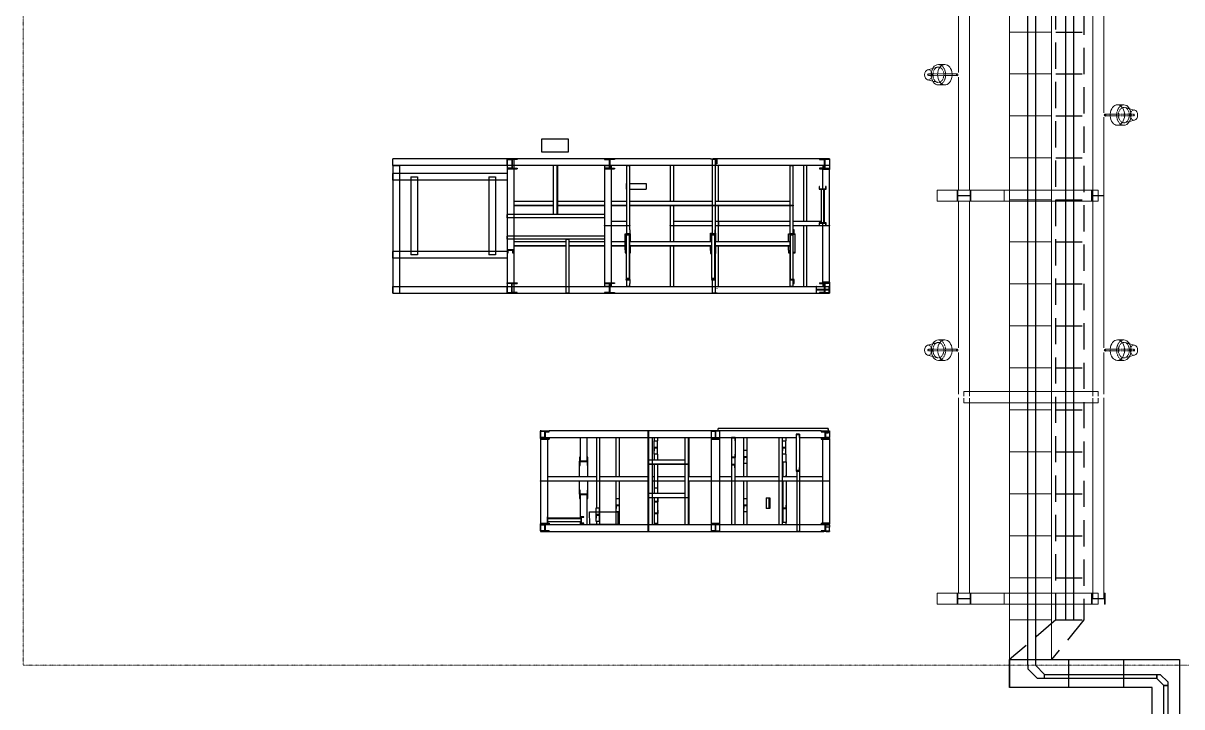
# Model space of a CAD drawing. Header units: inches. Extents: x 19 to 715735, y 34 to 210034.
# Drawn here: x 131674 to 148226, y 121997 to 131768 of the extents above; entities that cross this region are included whole.
import ezdxf

# ---------------------------------------------------------------- set-up
doc = ezdxf.new("R2010")
doc.units = ezdxf.units.IN
doc.header["$MEASUREMENT"] = 0
for name, pattern in [('CABLEROUTEALL-EMBED 1_DWG$0$HIDDEN2', [0.1875, 0.125, -0.0625]), ('DIVIDE2', [0.625, 0.25, -0.125, 0, -0.125, 0, -0.125]), ('LIGHTINGLAYOUTPROGRESSUNIT-EMBED 1_DWG$0$HIDDEN2', [0.1875, 0.125, -0.0625])]:
    doc.linetypes.add(name, pattern=pattern)
for name, color, linetype in [('CABLE TRAY INSTRUMENTATION', 7, 'Continuous'), ('CABLEROUTEALL-EMBED 1_DWG$0$DwgTemplate', 7, 'Continuous'), ('cables', 7, 'Continuous'), ('Junction Boxes', 1, 'Continuous')]:
    doc.layers.add(name, color=color, linetype=linetype)
for name, color, linetype, lineweight in [('Layout', 6, 'Continuous', 20), ('Pipe Rack Lighting', 1, 'Continuous', 5), ('REV.C CLOUD', 2, 'Continuous', 20), ('SKIDS', 3, 'Continuous', 30)]:
    doc.layers.add(name, color=color, linetype=linetype, lineweight=lineweight)

msp = doc.modelspace()

# ---------------------------------------------------------------- linework, layer by layer
at = {"color": 6}
msp.add_line((145765, 122272), (145765, 122672), dxfattribs=at)
at = {"layer": 'CABLE TRAY INSTRUMENTATION', "color": 6, "linetype": 'CABLEROUTEALL-EMBED 1_DWG$0$HIDDEN2', "ltscale": 3000}
for p, q in [((146427, 123242), (146427, 164642)), ((146827, 142666), (146827, 123242)), ((146427, 131642), (146827, 131642)), ((146427, 131042), (146827, 131042)), ((146427, 130442), (146827, 130442)), ((146427, 130442), (146827, 130442)), ((146427, 130442), (146827, 130442)), ((146427, 129842), (146827, 129842)), ((146427, 129242), (146827, 129242)), ((146427, 129242), (146827, 129242)), ((146427, 128642), (146827, 128642)), ((146427, 128042), (146827, 128042)), ((146427, 127442), (146827, 127442)), ((146427, 126842), (146827, 126842)), ((146427, 126242), (146827, 126242)), ((146427, 125642), (146827, 125642)), ((146427, 125642), (146827, 125642)), ((146427, 125642), (146827, 125642)), ((146427, 125042), (146827, 125042)), ((146427, 124442), (146827, 124442)), ((146427, 124442), (146827, 124442)), ((146427, 123842), (146827, 123842)), ((146427, 123242), (145765, 122672)), ((146827, 123242), (146365, 122672)), ((146427, 123242), (146827, 123242))]:
    msp.add_line(p, q, dxfattribs=at)
at = {"layer": 'CABLE TRAY INSTRUMENTATION', "color": 6}
for p, q in [((145765, 122672), (148192, 122672)), ((145765, 122672), (145765, 122272)), ((146606, 122672), (146606, 122272)), ((147394, 122672), (147394, 122272)), ((148192, 122672), (148192, 97007)), ((147802, 122272), (145765, 122272)), ((147802, 100281), (147802, 122272))]:
    msp.add_line(p, q, dxfattribs=at)
at = {"layer": 'CABLEROUTEALL-EMBED 1_DWG$0$DwgTemplate', "color": 252, "linetype": 'Continuous'}
for p, q in [((138586, 129831), (136954, 129831)), ((136954, 129735), (136954, 129831)), ((138586, 129831), (138586, 127911)), ((138586, 129831), (138682, 129831)), ((138586, 129831), (138586, 129821)), ((138586, 129831), (138730, 129831)), ((138586, 129735), (138586, 129831)), ((141493, 129831), (138586, 129831)), ((138586, 129821), (138654, 129821)), ((138654, 129821), (138654, 129697)), ((138730, 129821), (138661, 129821)), ((138661, 129821), (138661, 129697)), ((138682, 129831), (138682, 127911)), ((138730, 129831), (138730, 129821)), ((139977, 129831), (140121, 129831)), ((139977, 129831), (139977, 129821)), ((139977, 129821), (140046, 129821)), ((140046, 129821), (140046, 129697)), ((140121, 129821), (140053, 129821)), ((140053, 129821), (140053, 129697)), ((140121, 129831), (140121, 129821)), ((141493, 129831), (141529, 129831)), ((141529, 129825), (141493, 129825)), ((141515, 129825), (141515, 128759)), ((141585, 129831), (141529, 129831)), ((141529, 129831), (141529, 129825)), ((141529, 129825), (141581, 129825)), ((141561, 129825), (141561, 128813)), ((141581, 129825), (141581, 129759)), ((141585, 129759), (141585, 129831)), ((143193, 129831), (141585, 129831)), ((143049, 129831), (143193, 129831)), ((143049, 129831), (143049, 129821)), ((143049, 129821), (143118, 129821)), ((143118, 129821), (143118, 129697)), ((143193, 129821), (143124, 129821)), ((143124, 129821), (143124, 129697)), ((143193, 129831), (143193, 129821)), ((143193, 129831), (143193, 129735)), ((136954, 129735), (136954, 127911)), ((136954, 129735), (137050, 129735)), ((138586, 129735), (136954, 129735)), ((136954, 129524), (136954, 129620)), ((138586, 129620), (136954, 129620)), ((137050, 129735), (137050, 127911)), ((143193, 129735), (138586, 129735)), ((138586, 129697), (138586, 129687)), ((138654, 129697), (138586, 129697)), ((138586, 129687), (138730, 129687)), ((138661, 129697), (138730, 129697)), ((138730, 129697), (138730, 129687)), ((139245, 129735), (139245, 129032)), ((139300, 129032), (139300, 129735)), ((139306, 129735), (139306, 129032)), ((139977, 129735), (139977, 128007)), ((139977, 129735), (140073, 129735)), ((139977, 129697), (139977, 129687)), ((140046, 129697), (139977, 129697)), ((139977, 129687), (140121, 129687)), ((140053, 129697), (140121, 129697)), ((140073, 129735), (140073, 128007)), ((140121, 129697), (140121, 129687)), ((140296, 128759), (140296, 129735)), ((140296, 129735), (140342, 129735)), ((140342, 128813), (140342, 129735)), ((140918, 129735), (140918, 129219)), ((140964, 129735), (140964, 129219)), ((141578, 129759), (141581, 129759)), ((141581, 129759), (141585, 129759)), ((141585, 129759), (141585, 129765)), ((141609, 129219), (141609, 129735)), ((142629, 129735), (142675, 129735)), ((142629, 128759), (142629, 129735)), ((142675, 128759), (142675, 129735)), ((142819, 129735), (142819, 128932)), ((142865, 129735), (142865, 128932)), ((143118, 129697), (143049, 129697)), ((143049, 129697), (143049, 129687)), ((143049, 129687), (143193, 129687)), ((143097, 129735), (143097, 129697)), ((143097, 129687), (143097, 129675)), ((143193, 129675), (143097, 129675)), ((143097, 129397), (143097, 129675)), ((143124, 129697), (143193, 129697)), ((143193, 129735), (143193, 129697)), ((143193, 129697), (143193, 129687)), ((143193, 129687), (143193, 129675)), ((143193, 128067), (143193, 129675)), ((138586, 129524), (136954, 129524)), ((137213, 129572), (137309, 129572)), ((137213, 129572), (137213, 128458)), ((137309, 129572), (137309, 128458)), ((138326, 129572), (138326, 128458)), ((138326, 129572), (138422, 129572)), ((138422, 129572), (138422, 128458)), ((140290, 129475), (140290, 129398)), ((140296, 129475), (140290, 129475)), ((140295, 129406), (140295, 129467)), ((140295, 129467), (140296, 129467)), ((140342, 129475), (140574, 129475)), ((140574, 129475), (140574, 129398)), ((140290, 129398), (140296, 129398)), ((140296, 129406), (140295, 129406)), ((140342, 129398), (140574, 129398)), ((143052, 129433), (143045, 129433)), ((143045, 129433), (143045, 129394)), ((143045, 129394), (143143, 129394)), ((143052, 129397), (143052, 129433)), ((143136, 129397), (143052, 129397)), ((143074, 129394), (143074, 128914)), ((143113, 128914), (143113, 129394)), ((143123, 128914), (143123, 129394)), ((143143, 129433), (143136, 129433)), ((143136, 129433), (143136, 129397)), ((143143, 129394), (143143, 129433)), ((139245, 129219), (138682, 129219)), ((138682, 129165), (139245, 129165)), ((139245, 129159), (138682, 129159)), ((139977, 129219), (139306, 129219)), ((139306, 129165), (139977, 129165)), ((139977, 129159), (139306, 129159)), ((140296, 129219), (140073, 129219)), ((140073, 129165), (140296, 129165)), ((140296, 129159), (140073, 129159)), ((141515, 129219), (140342, 129219)), ((140342, 129165), (141561, 129165)), ((140342, 129159), (140342, 129165)), ((141561, 129159), (140342, 129159)), ((140918, 129159), (140918, 128644)), ((140964, 129159), (140964, 128644)), ((142629, 129219), (141561, 129219)), ((141561, 129159), (141561, 129165)), ((141561, 129165), (142675, 129165)), ((141561, 129165), (141561, 129159)), ((142675, 129159), (141561, 129159)), ((141609, 128877), (141609, 129159)), ((142675, 129165), (142675, 129159)), ((138586, 128986), (138586, 129032)), ((139977, 129032), (138586, 129032)), ((139977, 128986), (138586, 128986)), ((139977, 129032), (139977, 128986)), ((139977, 128871), (139977, 128877)), ((139977, 128877), (140342, 128877)), ((140342, 128871), (139977, 128871)), ((140296, 128932), (140073, 128932)), ((140341, 128813), (140341, 128759)), ((140347, 128813), (140341, 128813)), ((140342, 128877), (140342, 128871)), ((140347, 128753), (140347, 128813)), ((140918, 128871), (140918, 128877)), ((140918, 128877), (141515, 128877)), ((141515, 128871), (140918, 128871)), ((141515, 128932), (140964, 128932)), ((141563, 128813), (141557, 128813)), ((141557, 128813), (141557, 128759)), ((141609, 128932), (141561, 128932)), ((141561, 128877), (141609, 128877)), ((141609, 128871), (141561, 128871)), ((141563, 128753), (141563, 128813)), ((141609, 128877), (141609, 128932)), ((142629, 128932), (141609, 128932)), ((141609, 128932), (141609, 128877)), ((141609, 128871), (141609, 128877)), ((141609, 128877), (142629, 128877)), ((141609, 128877), (141609, 128871)), ((142629, 128871), (141609, 128871)), ((141609, 128644), (141609, 128871)), ((143074, 128932), (142675, 128932)), ((142675, 128871), (142675, 128877)), ((142675, 128877), (143045, 128877)), ((143193, 128871), (142675, 128871)), ((142680, 128813), (142680, 128759)), ((142686, 128813), (142680, 128813)), ((142686, 128753), (142686, 128813)), ((142819, 128871), (142819, 128007)), ((142865, 128871), (142865, 128007)), ((143143, 128914), (143045, 128914)), ((143045, 128914), (143045, 128876)), ((143045, 128876), (143052, 128876)), ((143052, 128876), (143052, 128911)), ((143052, 128911), (143136, 128911)), ((143052, 128877), (143136, 128877)), ((143097, 128067), (143097, 128911)), ((143136, 128911), (143136, 128876)), ((143136, 128876), (143143, 128876)), ((143143, 128876), (143143, 128914)), ((143143, 128877), (143193, 128877)), ((143193, 128877), (143193, 128871)), ((138586, 128679), (138586, 128725)), ((139977, 128725), (138586, 128725)), ((139977, 128679), (138586, 128679)), ((139430, 128644), (138682, 128644)), ((139430, 127911), (139430, 128679)), ((139430, 128679), (139476, 128679)), ((139476, 127911), (139476, 128679)), ((139977, 128644), (139476, 128644)), ((139977, 128725), (139977, 128679)), ((140275, 128644), (140073, 128644)), ((140275, 128527), (140275, 128756)), ((140275, 128756), (140286, 128756)), ((140286, 128759), (140286, 128753)), ((140341, 128759), (140286, 128759)), ((140286, 128753), (140347, 128753)), ((140293, 128741), (140334, 128741)), ((140293, 128118), (140293, 128741)), ((140296, 128741), (140296, 128753)), ((140334, 128118), (140334, 128741)), ((140342, 128106), (140342, 128753)), ((141512, 128644), (140342, 128644)), ((140347, 128756), (140352, 128756)), ((140352, 128644), (140352, 128756)), ((141494, 128644), (141494, 128766)), ((141494, 128766), (141515, 128766)), ((141502, 128759), (141502, 128753)), ((141557, 128759), (141502, 128759)), ((141502, 128753), (141563, 128753)), ((141512, 128741), (141553, 128741)), ((141512, 128118), (141512, 128741)), ((141515, 128753), (141515, 128741)), ((141553, 128118), (141553, 128741)), ((141561, 128753), (141561, 128106)), ((142629, 128644), (141561, 128644)), ((141563, 128766), (141571, 128766)), ((141571, 128644), (141571, 128766)), ((142607, 128756), (142625, 128756)), ((142607, 128644), (142607, 128756)), ((142625, 128759), (142625, 128753)), ((142680, 128759), (142625, 128759)), ((142625, 128753), (142686, 128753)), ((142629, 128106), (142629, 128753)), ((142635, 128741), (142676, 128741)), ((142635, 128106), (142635, 128741)), ((142675, 128741), (142675, 128753)), ((142676, 128106), (142676, 128741)), ((142686, 128756), (142704, 128756)), ((142704, 128526), (142704, 128756)), ((136954, 128410), (136954, 128506)), ((138586, 128506), (136954, 128506)), ((137309, 128458), (137213, 128458)), ((138422, 128458), (138326, 128458)), ((138595, 128527), (138595, 128486)), ((138672, 128527), (138595, 128527)), ((138595, 128486), (138603, 128486)), ((138603, 128523), (138664, 128523)), ((138603, 128486), (138603, 128523)), ((138664, 128523), (138664, 128486)), ((138664, 128486), (138672, 128486)), ((138672, 128486), (138672, 128527)), ((138682, 128589), (139430, 128589)), ((139430, 128583), (138682, 128583)), ((139476, 128589), (139977, 128589)), ((139977, 128583), (139476, 128583)), ((140073, 128589), (140275, 128589)), ((140275, 128583), (140073, 128583)), ((140293, 128527), (140275, 128527)), ((140275, 128527), (140275, 128486)), ((140275, 128486), (140283, 128486)), ((140283, 128523), (140293, 128523)), ((140283, 128486), (140283, 128523)), ((140293, 128487), (140283, 128487)), ((140352, 128527), (140334, 128527)), ((140334, 128523), (140344, 128523)), ((140342, 128589), (141512, 128589)), ((140342, 128583), (140342, 128589)), ((141512, 128583), (140342, 128583)), ((140344, 128487), (140342, 128487)), ((140344, 128523), (140344, 128486)), ((140344, 128486), (140352, 128486)), ((140352, 128527), (140352, 128583)), ((140352, 128486), (140352, 128527)), ((140918, 128583), (140918, 128007)), ((140964, 128583), (140964, 128007)), ((141494, 128518), (141494, 128583)), ((141494, 128518), (141494, 128476)), ((141512, 128518), (141494, 128518)), ((141494, 128476), (141502, 128476)), ((141502, 128476), (141502, 128513)), ((141502, 128513), (141512, 128513)), ((141512, 128497), (141502, 128497)), ((141553, 128589), (141561, 128589)), ((141561, 128583), (141553, 128583)), ((141571, 128518), (141553, 128518)), ((141553, 128513), (141563, 128513)), ((141561, 128583), (141561, 128589)), ((141561, 128589), (142635, 128589)), ((141561, 128589), (141561, 128583)), ((142635, 128583), (141561, 128583)), ((141563, 128497), (141561, 128497)), ((141563, 128513), (141563, 128476)), ((141563, 128476), (141571, 128476)), ((141571, 128518), (141571, 128583)), ((141571, 128476), (141571, 128518)), ((141609, 128007), (141609, 128583)), ((142607, 128526), (142607, 128583)), ((142607, 128526), (142607, 128487)), ((142614, 128526), (142607, 128526)), ((142607, 128487), (142629, 128487)), ((142614, 128490), (142614, 128526)), ((142629, 128490), (142614, 128490)), ((142697, 128490), (142676, 128490)), ((142676, 128487), (142704, 128487)), ((142697, 128526), (142697, 128490)), ((142704, 128526), (142697, 128526)), ((142704, 128487), (142704, 128526)), ((138586, 128410), (136954, 128410)), ((140334, 128118), (140293, 128118)), ((140296, 128106), (140296, 128118)), ((141553, 128118), (141512, 128118)), ((141515, 128118), (141515, 128106)), ((136954, 128007), (138586, 128007)), ((136954, 127911), (136954, 128007)), ((138586, 128046), (138586, 128055)), ((138586, 128055), (138730, 128055)), ((138654, 128046), (138586, 128046)), ((138586, 128007), (143193, 128007)), ((138586, 127911), (138586, 128007)), ((138654, 127921), (138654, 128046)), ((138661, 128046), (138730, 128046)), ((138661, 127921), (138661, 128046)), ((138730, 128055), (138730, 128046)), ((139977, 128055), (140121, 128055)), ((139977, 128055), (139977, 128046)), ((139977, 128046), (140046, 128046)), ((140073, 128007), (139977, 128007)), ((140046, 128046), (140046, 127921)), ((140121, 128046), (140053, 128046)), ((140053, 128046), (140053, 127921)), ((140121, 128055), (140121, 128046)), ((140344, 128106), (140283, 128106)), ((140283, 128106), (140283, 128100)), ((140283, 128100), (140338, 128100)), ((140296, 128007), (140296, 128100)), ((140342, 128007), (140296, 128007)), ((140338, 128100), (140338, 128046)), ((140338, 128046), (140344, 128046)), ((140342, 128007), (140342, 128046)), ((140344, 128046), (140344, 128106)), ((141505, 128106), (141505, 128100)), ((141566, 128106), (141505, 128106)), ((141505, 128100), (141560, 128100)), ((141515, 128100), (141515, 127911)), ((141560, 128100), (141560, 128046)), ((141560, 128046), (141566, 128046)), ((141561, 128046), (141561, 127911)), ((141566, 128046), (141566, 128106)), ((141585, 127983), (141585, 127977)), ((142686, 128106), (142625, 128106)), ((142625, 128106), (142625, 128100)), ((142625, 128100), (142680, 128100)), ((142629, 128007), (142629, 128100)), ((142675, 128007), (142629, 128007)), ((142676, 128106), (142635, 128106)), ((142675, 128007), (142675, 128100)), ((142680, 128100), (142680, 128046)), ((142680, 128046), (142686, 128046)), ((142686, 128046), (142686, 128106)), ((143009, 128007), (143001, 128007)), ((143001, 128007), (143001, 127911)), ((143009, 127962), (143009, 128007)), ((143185, 127962), (143009, 127962)), ((143009, 127911), (143009, 127957)), ((143009, 127957), (143185, 127957)), ((143049, 128055), (143049, 128046)), ((143049, 128055), (143193, 128055)), ((143049, 128046), (143118, 128046)), ((143097, 128067), (143097, 128055)), ((143193, 128067), (143097, 128067)), ((143097, 128046), (143097, 128007)), ((143118, 128046), (143118, 127921)), ((143124, 128046), (143124, 127921)), ((143193, 128046), (143124, 128046)), ((143185, 128007), (143185, 127962)), ((143193, 128007), (143185, 128007)), ((143185, 127957), (143185, 127911)), ((143193, 128067), (143193, 128055)), ((143193, 128055), (143193, 128046)), ((143193, 128046), (143193, 128007)), ((143193, 127911), (143193, 128007)), ((143193, 128007), (143193, 127911)), ((136954, 127911), (137050, 127911)), ((136954, 127911), (138586, 127911)), ((138586, 127921), (138654, 127921)), ((138586, 127921), (138586, 127911)), ((138682, 127911), (138586, 127911)), ((138586, 127911), (143193, 127911)), ((138586, 127911), (138730, 127911)), ((138730, 127921), (138661, 127921)), ((138730, 127911), (138730, 127921)), ((139476, 127911), (139430, 127911)), ((139977, 127921), (139977, 127911)), ((140046, 127921), (139977, 127921)), ((139977, 127911), (140121, 127911)), ((140053, 127921), (140121, 127921)), ((140121, 127921), (140121, 127911)), ((141561, 127911), (141515, 127911)), ((141585, 127911), (141585, 127917)), ((143001, 127911), (143009, 127911)), ((143118, 127921), (143049, 127921)), ((143049, 127921), (143049, 127911)), ((143049, 127911), (143193, 127911)), ((143124, 127921), (143193, 127921)), ((143185, 127911), (143193, 127911)), ((143193, 127921), (143193, 127911)), ((141600, 125974), (141605, 125975)), ((143172, 125974), (141600, 125974)), ((141601, 125943), (141600, 125974)), ((143176, 125975), (141605, 125975)), ((143176, 125975), (143172, 125974)), ((143172, 125974), (143173, 125943)), ((143177, 125943), (143176, 125975)), ((139066, 125943), (139066, 125935)), ((139066, 125943), (139186, 125943)), ((139066, 125847), (139066, 125935)), ((139066, 125935), (139122, 125935)), ((139066, 125832), (139066, 125847)), ((139066, 125847), (139122, 125847)), ((139122, 125847), (139066, 125847)), ((139066, 125832), (139066, 125823)), ((139122, 125832), (139066, 125832)), ((139066, 125823), (139186, 125823)), ((139066, 125823), (139066, 124624)), ((139066, 125823), (139162, 125823)), ((139122, 125935), (139122, 125832)), ((139129, 125935), (139129, 125832)), ((139186, 125935), (139129, 125935)), ((139129, 125928), (139186, 125928)), ((139129, 125928), (139129, 125847)), ((139129, 125847), (141795, 125847)), ((139129, 125832), (139186, 125832)), ((139162, 125832), (139162, 125847)), ((139162, 125823), (139162, 124624)), ((143073, 125943), (139186, 125943)), ((139186, 125928), (139186, 125943)), ((139186, 125943), (139186, 125935)), ((139186, 125832), (139186, 125823)), ((139632, 125847), (139632, 125510)), ((139728, 125847), (139728, 125510)), ((139862, 125847), (139908, 125847)), ((139862, 125847), (139862, 124840)), ((139908, 125847), (139908, 124600)), ((140141, 125847), (140141, 125284)), ((140187, 125847), (140187, 125284)), ((140601, 125943), (140607, 125943)), ((140601, 124507), (140601, 125943)), ((140607, 125943), (140607, 124507)), ((140662, 125469), (140662, 125847)), ((140688, 125847), (140688, 125799)), ((140688, 125799), (140737, 125799)), ((140688, 125607), (140688, 125799)), ((140734, 125847), (140734, 125799)), ((140737, 125607), (140737, 125799)), ((141129, 125524), (141129, 125847)), ((141131, 124600), (141131, 125847)), ((141131, 125847), (141177, 125847)), ((141177, 124600), (141177, 125847)), ((141190, 125284), (141190, 125847)), ((141501, 125943), (141621, 125943)), ((141501, 125943), (141501, 125935)), ((141501, 125943), (141501, 124504)), ((141501, 125943), (141621, 125943)), ((141501, 125935), (141558, 125935)), ((141501, 125832), (141501, 125823)), ((141558, 125832), (141501, 125832)), ((141501, 125823), (141621, 125823)), ((141558, 125935), (141558, 125832)), ((141564, 125935), (141564, 125832)), ((141621, 125935), (141564, 125935)), ((141564, 125832), (141621, 125832)), ((141621, 125943), (141621, 125935)), ((141621, 125943), (141621, 124504)), ((141621, 125832), (141621, 125823)), ((141792, 125847), (141792, 124600)), ((141792, 125847), (141795, 125847)), ((141795, 125847), (141795, 125841)), ((141844, 125847), (141795, 125847)), ((141795, 125847), (141795, 125559)), ((141795, 125847), (141844, 125847)), ((141795, 125841), (141838, 125841)), ((141838, 125841), (141838, 125799)), ((141844, 125847), (142718, 125847)), ((141844, 125799), (141844, 125847)), ((141844, 125847), (141844, 125559)), ((141964, 125847), (141964, 125284)), ((142011, 125847), (142011, 125668)), ((142475, 125847), (142521, 125847)), ((142475, 124600), (142475, 125847)), ((142521, 124600), (142521, 125847)), ((142521, 125799), (142569, 125799)), ((142567, 125847), (142567, 125799)), ((142569, 125607), (142569, 125799)), ((142718, 125895), (142766, 125895)), ((142718, 125895), (142718, 125367)), ((142718, 125895), (142718, 125889)), ((142766, 125895), (142718, 125895)), ((142718, 125889), (142760, 125889)), ((142760, 125889), (142760, 125846)), ((142760, 125846), (142766, 125846)), ((142766, 125895), (142766, 125367)), ((142766, 125846), (142766, 125895)), ((142766, 125847), (143130, 125847)), ((143073, 125943), (143073, 125928)), ((143073, 125943), (143193, 125943)), ((143073, 125943), (143073, 125935)), ((143073, 125935), (143130, 125935)), ((143073, 125928), (143130, 125928)), ((143073, 125832), (143073, 125823)), ((143130, 125832), (143073, 125832)), ((143073, 125823), (143193, 125823)), ((143097, 125832), (143097, 125847)), ((143097, 124624), (143097, 125823)), ((143193, 125823), (143097, 125823)), ((143130, 125935), (143130, 125832)), ((143130, 125847), (143130, 125928)), ((143136, 125935), (143136, 125832)), ((143193, 125935), (143136, 125935)), ((143173, 125920), (143136, 125919)), ((143173, 125920), (143136, 125920)), ((143136, 125913), (143177, 125914)), ((143136, 125847), (143193, 125847)), ((143193, 125847), (143136, 125847)), ((143136, 125832), (143193, 125832)), ((143173, 125935), (143173, 125920)), ((143177, 125914), (143177, 125935)), ((143193, 125943), (143193, 125935)), ((143193, 125935), (143193, 125847)), ((143193, 125832), (143193, 125847)), ((143193, 125832), (143193, 125823)), ((143193, 125823), (143193, 124624)), ((140737, 125703), (140688, 125703)), ((140688, 125703), (140688, 125655)), ((140688, 125655), (140694, 125655)), ((140694, 125655), (140694, 125697)), ((140694, 125697), (140737, 125697)), ((140737, 125697), (140737, 125703)), ((141795, 125675), (141792, 125675)), ((141792, 125675), (141792, 125626)), ((141838, 125799), (141844, 125799)), ((141969, 125668), (142018, 125668)), ((141969, 125476), (141969, 125668)), ((142018, 125476), (142018, 125668)), ((142569, 125703), (142521, 125703)), ((142521, 125655), (142526, 125655)), ((142526, 125655), (142526, 125697)), ((142526, 125697), (142569, 125697)), ((142569, 125697), (142569, 125703)), ((139620, 125567), (139620, 125447)), ((139629, 125567), (139620, 125567)), ((139620, 125284), (139620, 125507)), ((139620, 125507), (139740, 125507)), ((139629, 125510), (139629, 125567)), ((139731, 125510), (139629, 125510)), ((139629, 125504), (139731, 125504)), ((139629, 125447), (139629, 125504)), ((139740, 125567), (139731, 125567)), ((139731, 125567), (139731, 125510)), ((139731, 125504), (139731, 125447)), ((139740, 125447), (139740, 125567)), ((139740, 125284), (139740, 125507)), ((140601, 125469), (141177, 125469)), ((140601, 125463), (140601, 125469)), ((141131, 125524), (140607, 125524)), ((140688, 125607), (140688, 125524)), ((140737, 125607), (140688, 125607)), ((140734, 125607), (140734, 125524)), ((141177, 125469), (141177, 125463)), ((141792, 125626), (141795, 125626)), ((141838, 125566), (141795, 125566)), ((141795, 125566), (141795, 125559)), ((141844, 125559), (141795, 125559)), ((141795, 125559), (141844, 125559)), ((141844, 125608), (141838, 125608)), ((141838, 125608), (141838, 125566)), ((141838, 125559), (141838, 124600)), ((141844, 125559), (141844, 125608)), ((142018, 125572), (141969, 125572)), ((141969, 125572), (141969, 125524)), ((141969, 125524), (141975, 125524)), ((142018, 125476), (141969, 125476)), ((141975, 125524), (141975, 125566)), ((141975, 125566), (142018, 125566)), ((142011, 125476), (142011, 125284)), ((142018, 125566), (142018, 125572)), ((142569, 125607), (142521, 125607)), ((142526, 125497), (142526, 125284)), ((142526, 125497), (142574, 125497)), ((142567, 125607), (142567, 125497)), ((142574, 125497), (142574, 125284)), ((139620, 125447), (139629, 125447)), ((139731, 125447), (139740, 125447)), ((141177, 125463), (140601, 125463)), ((140662, 124989), (140662, 125463)), ((140688, 125463), (140688, 125044)), ((140734, 125463), (140734, 125126)), ((141129, 125044), (141129, 125463)), ((141792, 125463), (141792, 125457)), ((141840, 125463), (141792, 125463)), ((141792, 125457), (141834, 125457)), ((141834, 125457), (141834, 125415)), ((141834, 125415), (141840, 125415)), ((141840, 125415), (141840, 125463)), ((142568, 125307), (142568, 125284)), ((142574, 125307), (142568, 125307)), ((142574, 125284), (142574, 125307)), ((142760, 125374), (142718, 125374)), ((142718, 125374), (142718, 125367)), ((142718, 125367), (142766, 125367)), ((142766, 125367), (142718, 125367)), ((142724, 125367), (142724, 124504)), ((142760, 125416), (142760, 125374)), ((142766, 125416), (142760, 125416)), ((142766, 125367), (142766, 125416)), ((142766, 125367), (142766, 124504)), ((139066, 125229), (139862, 125229)), ((139066, 125223), (139066, 125229)), ((139862, 125223), (139066, 125223)), ((139862, 125284), (139162, 125284)), ((139620, 125036), (139620, 125223)), ((139740, 125036), (139740, 125223)), ((139862, 125223), (139862, 125229)), ((139862, 125229), (140601, 125229)), ((139862, 125229), (139862, 125223)), ((140601, 125223), (139862, 125223)), ((140601, 125284), (139908, 125284)), ((140141, 125223), (140141, 124600)), ((140187, 125223), (140187, 124977)), ((140601, 125229), (140601, 125223)), ((140688, 125284), (140662, 125284)), ((140662, 125229), (140688, 125229)), ((140688, 125223), (140662, 125223)), ((140688, 125223), (140688, 125229)), ((140688, 125229), (141131, 125229)), ((140688, 125229), (140688, 125223)), ((141131, 125223), (140688, 125223)), ((141129, 125284), (140734, 125284)), ((141501, 125284), (141177, 125284)), ((141177, 125229), (141561, 125229)), ((141177, 125223), (141177, 125229)), ((141561, 125223), (141177, 125223)), ((141190, 124600), (141190, 125223)), ((141561, 125229), (141561, 125223)), ((141561, 125229), (141792, 125229)), ((141561, 125223), (141561, 125229)), ((141792, 125223), (141561, 125223)), ((141792, 125284), (141621, 125284)), ((141792, 125229), (141792, 125223)), ((141792, 125229), (142521, 125229)), ((141792, 125223), (141792, 125229)), ((142521, 125223), (141792, 125223)), ((142475, 125284), (141838, 125284)), ((141964, 125223), (141964, 124600)), ((142011, 125223), (142011, 124977)), ((142724, 125284), (142521, 125284)), ((142521, 125229), (142763, 125229)), ((142521, 125223), (142521, 125229)), ((142521, 125229), (142521, 125223)), ((142763, 125223), (142521, 125223)), ((142526, 125223), (142526, 124633)), ((142574, 125223), (142574, 124633)), ((142763, 125229), (142763, 125223)), ((142763, 125229), (143193, 125229)), ((142763, 125223), (142763, 125229)), ((143193, 125223), (142763, 125223)), ((143097, 125284), (142766, 125284)), ((143193, 125229), (143193, 125223)), ((139620, 125096), (139620, 124976)), ((139629, 125096), (139620, 125096)), ((139740, 125036), (139620, 125036)), ((139620, 124976), (139629, 124976)), ((139629, 125039), (139629, 125096)), ((139731, 125039), (139629, 125039)), ((139629, 124976), (139629, 125033)), ((139629, 125033), (139731, 125033)), ((139632, 125033), (139632, 124695)), ((139728, 125033), (139728, 124600)), ((139740, 125096), (139731, 125096)), ((139731, 125096), (139731, 125039)), ((139731, 125033), (139731, 124976)), ((139731, 124976), (139740, 124976)), ((139740, 124976), (139740, 125096)), ((140145, 124977), (140194, 124977)), ((140145, 124785), (140145, 124977)), ((140194, 124785), (140194, 124977)), ((140601, 124983), (140601, 124989)), ((140601, 124989), (141177, 124989)), ((141177, 124983), (140601, 124983)), ((141131, 125044), (140607, 125044)), ((140662, 124600), (140662, 124983)), ((140688, 124983), (140688, 124600)), ((140692, 125044), (140692, 125126)), ((140692, 125126), (140741, 125126)), ((140692, 124617), (140692, 124983)), ((140744, 124973), (140738, 124973)), ((140738, 124973), (140738, 124931)), ((140741, 125044), (140741, 125126)), ((140741, 124617), (140741, 124983)), ((140744, 124925), (140744, 124973)), ((141129, 124600), (141129, 124983)), ((141177, 124989), (141177, 124983)), ((141969, 124977), (142018, 124977)), ((141969, 124785), (141969, 124977)), ((142018, 124785), (142018, 124977)), ((142290, 124983), (142333, 124983)), ((142290, 124983), (142290, 124831)), ((142333, 124831), (142333, 124983)), ((142333, 124983), (142339, 124983)), ((142339, 124983), (142339, 124831)), ((139857, 124648), (139857, 124840)), ((139857, 124840), (139906, 124840)), ((139906, 124648), (139906, 124840)), ((140145, 124881), (140145, 124832)), ((140194, 124881), (140145, 124881)), ((140145, 124832), (140151, 124832)), ((140151, 124875), (140194, 124875)), ((140151, 124832), (140151, 124875)), ((140194, 124875), (140194, 124881)), ((140695, 124931), (140695, 124925)), ((140738, 124931), (140695, 124931)), ((140695, 124925), (140744, 124925)), ((140744, 124808), (140738, 124808)), ((140738, 124808), (140738, 124766)), ((140744, 124760), (140744, 124808)), ((142018, 124881), (141969, 124881)), ((141969, 124881), (141969, 124832)), ((141969, 124832), (141975, 124832)), ((141975, 124832), (141975, 124875)), ((141975, 124875), (142018, 124875)), ((142018, 124875), (142018, 124881)), ((142333, 124831), (142290, 124831)), ((142339, 124831), (142333, 124831)), ((142568, 124837), (142526, 124837)), ((142526, 124837), (142526, 124830)), ((142526, 124830), (142574, 124830)), ((142568, 124879), (142568, 124837)), ((142574, 124879), (142568, 124879)), ((142574, 124830), (142574, 124879)), ((139163, 124715), (139162, 124715)), ((139163, 124624), (139163, 124715)), ((139643, 124695), (139163, 124695)), ((139643, 124684), (139163, 124684)), ((139163, 124646), (139643, 124646)), ((139632, 124646), (139632, 124600)), ((139682, 124715), (139643, 124715)), ((139643, 124715), (139643, 124617)), ((139646, 124707), (139682, 124707)), ((139646, 124624), (139646, 124707)), ((139682, 124707), (139682, 124715)), ((139906, 124744), (139857, 124744)), ((139857, 124744), (139857, 124695)), ((139857, 124695), (139863, 124695)), ((139906, 124648), (139857, 124648)), ((139862, 124648), (139862, 124600)), ((139863, 124695), (139863, 124737)), ((139863, 124737), (139906, 124737)), ((139906, 124737), (139906, 124744)), ((140194, 124785), (140145, 124785)), ((140187, 124785), (140187, 124600)), ((140738, 124766), (140695, 124766)), ((140695, 124766), (140695, 124760)), ((140695, 124760), (140744, 124760)), ((142018, 124785), (141969, 124785)), ((142011, 124785), (142011, 124600)), ((139066, 124624), (139186, 124624)), ((139066, 124624), (139066, 124615)), ((139066, 124624), (139162, 124624)), ((139066, 124600), (139066, 124615)), ((139066, 124615), (139122, 124615)), ((139122, 124600), (139066, 124600)), ((139066, 124600), (139122, 124600)), ((139066, 124512), (139066, 124600)), ((139066, 124512), (139066, 124504)), ((139122, 124512), (139066, 124512)), ((139066, 124504), (139186, 124504)), ((139122, 124615), (139122, 124512)), ((139186, 124615), (139129, 124615)), ((139129, 124615), (139129, 124512)), ((139129, 124600), (139129, 124512)), ((143130, 124600), (139129, 124600)), ((139186, 124512), (139129, 124512)), ((139129, 124512), (139186, 124512)), ((139162, 124600), (139162, 124615)), ((139186, 124624), (139186, 124615)), ((139186, 124504), (139186, 124512)), ((139186, 124512), (139186, 124504)), ((139186, 124504), (143073, 124504)), ((139643, 124617), (139682, 124617)), ((139682, 124624), (139646, 124624)), ((139682, 124617), (139682, 124624)), ((139908, 124600), (139862, 124600)), ((140607, 124507), (140601, 124507)), ((140741, 124617), (140692, 124617)), ((140734, 124617), (140734, 124600)), ((141177, 124600), (141131, 124600)), ((141501, 124624), (141501, 124615)), ((141501, 124624), (141621, 124624)), ((141501, 124615), (141558, 124615)), ((141501, 124512), (141501, 124504)), ((141558, 124512), (141501, 124512)), ((141501, 124504), (141621, 124504)), ((141621, 124504), (141501, 124504)), ((141558, 124615), (141558, 124512)), ((141621, 124615), (141564, 124615)), ((141564, 124615), (141564, 124512)), ((141564, 124512), (141621, 124512)), ((141621, 124624), (141621, 124615)), ((141621, 124512), (141621, 124504)), ((141838, 124600), (141792, 124600)), ((142521, 124600), (142475, 124600)), ((142574, 124633), (142526, 124633)), ((142567, 124633), (142567, 124600)), ((142766, 124504), (142724, 124504)), ((143073, 124624), (143073, 124615)), ((143073, 124624), (143193, 124624)), ((143073, 124615), (143130, 124615)), ((143130, 124512), (143073, 124512)), ((143073, 124512), (143073, 124504)), ((143130, 124512), (143073, 124512)), ((143073, 124512), (143073, 124504)), ((143073, 124504), (143114, 124504)), ((143193, 124624), (143097, 124624)), ((143097, 124600), (143097, 124615)), ((143114, 124509), (143147, 124509)), ((143147, 124504), (143114, 124504)), ((143130, 124615), (143130, 124512)), ((143130, 124512), (143130, 124600)), ((143193, 124615), (143136, 124615)), ((143136, 124615), (143136, 124512)), ((143136, 124600), (143193, 124600)), ((143193, 124600), (143136, 124600)), ((143189, 124564), (143136, 124564)), ((143136, 124512), (143186, 124512)), ((143189, 124509), (143147, 124509)), ((143147, 124509), (143147, 124504)), ((143147, 124504), (143193, 124504)), ((143193, 124564), (143189, 124564)), ((143189, 124564), (143189, 124509)), ((143193, 124624), (143193, 124615)), ((143193, 124600), (143193, 124615)), ((143193, 124600), (143193, 124564)), ((143193, 124504), (143193, 124564)), ((143193, 124512), (143193, 124504))]:
    msp.add_line(p, q, dxfattribs=at)
at = {"layer": 'cables'}
for p, q in [((146026, 122592), (146026, 122542)), ((146026, 122542), (146165, 122404)), ((146134, 122592), (146266, 122460)), ((146266, 122404), (146165, 122404)), ((146266, 122404), (146266, 122460))]:
    msp.add_line(p, q, dxfattribs=at)
for points in [[(146026, 122592), (146026, 164493), (146134, 164493), (146134, 122592)], [(146571, 123242), (146571, 164493), (146679, 164493), (146679, 123242)], [(147969, 50532), (147969, 122303), (148025, 122303), (148077, 50532)]]:
    msp.add_lwpolyline(points, dxfattribs=at)
for points in [[(146266, 122460), (147868, 122460), (147868, 122404), (146266, 122404)], [(148025, 122303), (147969, 122303), (147868, 122404), (147868, 122460), (147918, 122460), (148025, 122353)]]:
    msp.add_lwpolyline(points, close=True, dxfattribs=at)
at = {"layer": 'Junction Boxes'}
for points in [[(139083, 130117), (139460, 130117), (139460, 129923), (139083, 129923)], [(139762, 124785), (140170, 124785), (140170, 124605), (139771, 124605)]]:
    msp.add_lwpolyline(points, close=True, dxfattribs=at)
at = {"layer": 'Layout', "color": 251, "linetype": 'DIVIDE2', "ltscale": 10}
msp.add_line((131674, 122592), (131674, 170592), dxfattribs=at)
at = {"layer": 'Layout', "color": 252, "linetype": 'Continuous'}
for p, q in [((145034, 131063), (145034, 132183)), ((145192, 129382), (145192, 132183)), ((146953, 129303), (146953, 132103)), ((147112, 130487), (147112, 132103)), ((145034, 129382), (145034, 130999)), ((147112, 129303), (147112, 130423)), ((144729, 129224), (144729, 129382)), ((145689, 129382), (144729, 129382)), ((145026, 129382), (145016, 129382)), ((145016, 129382), (145016, 129224)), ((145026, 129306), (145026, 129382)), ((145200, 129306), (145026, 129306)), ((145026, 129224), (145026, 129300)), ((145026, 129300), (145200, 129300)), ((145200, 129382), (145200, 129306)), ((145210, 129382), (145200, 129382)), ((145200, 129300), (145200, 129224)), ((145210, 129224), (145210, 129382)), ((145689, 129382), (145689, 129224)), ((147033, 129382), (145689, 129382)), ((146946, 129382), (146936, 129382)), ((146936, 129382), (146936, 129224)), ((146946, 129306), (146946, 129382)), ((147116, 129306), (146946, 129306)), ((146946, 129224), (146946, 129300)), ((146946, 129300), (147116, 129300)), ((146953, 129303), (147112, 129303)), ((146953, 126436), (146953, 129303)), ((147112, 129303), (146953, 129303)), ((147033, 129382), (147033, 129224)), ((147112, 127127), (147112, 129303)), ((145689, 129224), (144729, 129224)), ((145016, 129224), (145026, 129224)), ((145034, 127127), (145034, 129224)), ((145192, 126436), (145192, 129224)), ((145200, 129224), (145210, 129224)), ((147033, 129224), (145689, 129224)), ((146936, 129224), (146946, 129224)), ((145034, 126466), (145034, 127063)), ((147112, 126466), (147112, 127063)), ((147033, 126503), (145113, 126503)), ((145113, 126436), (145113, 126503)), ((147033, 126503), (147033, 126436)), ((145034, 123623), (145034, 126412)), ((145113, 126344), (145113, 126411)), ((147033, 126344), (145113, 126344)), ((145192, 123623), (145192, 126411)), ((146953, 123544), (146953, 126411)), ((147033, 126411), (147033, 126344)), ((147112, 123544), (147112, 126412)), ((145689, 123623), (144729, 123623)), ((144729, 123464), (144729, 123623)), ((145026, 123623), (145016, 123623)), ((145016, 123623), (145016, 123464)), ((145026, 123547), (145026, 123623)), ((145200, 123547), (145026, 123547)), ((145026, 123464), (145026, 123541)), ((145026, 123541), (145200, 123541)), ((145210, 123623), (145200, 123623)), ((145200, 123623), (145200, 123547)), ((145200, 123541), (145200, 123464)), ((145210, 123464), (145210, 123623)), ((145689, 123623), (145689, 123464)), ((147033, 123623), (145689, 123623)), ((146946, 123623), (146936, 123623)), ((146936, 123623), (146936, 123464)), ((146946, 123547), (146946, 123623)), ((147120, 123547), (146946, 123547)), ((146946, 123464), (146946, 123541)), ((146946, 123541), (147120, 123541)), ((147112, 123544), (146953, 123544)), ((147033, 123623), (147033, 123464)), ((147129, 123623), (147120, 123623)), ((147120, 123623), (147120, 123547)), ((147120, 123541), (147120, 123464)), ((147129, 123464), (147129, 123623)), ((145689, 123464), (144729, 123464)), ((145016, 123464), (145026, 123464)), ((145200, 123464), (145210, 123464)), ((147033, 123464), (145689, 123464)), ((146936, 123464), (146946, 123464)), ((147120, 123464), (147129, 123464))]:
    msp.add_line(p, q, dxfattribs=at)
at = {"layer": 'Layout', "color": 252, "linetype": 'DIVIDE2', "ltscale": 10}
msp.add_line((160474, 122592), (131674, 122592), dxfattribs=at)
at = {"layer": 'Pipe Rack Lighting', "color": 252, "linetype": 'Continuous'}
for p, q in [((144594, 131103), (144667, 131121)), ((144748, 131177), (144841, 131177)), ((144594, 130959), (144667, 130940)), ((144841, 131043), (145017, 131043)), ((144841, 131019), (145017, 131019)), ((144748, 130885), (144841, 130885)), ((147398, 130601), (147305, 130601)), ((147305, 130467), (147129, 130467)), ((147305, 130443), (147129, 130443)), ((147552, 130527), (147479, 130546)), ((147398, 130309), (147305, 130309)), ((147552, 130383), (147479, 130364)), ((144594, 127167), (144667, 127186)), ((144748, 127242), (144841, 127242)), ((147398, 127242), (147305, 127242)), ((147552, 127167), (147479, 127186)), ((144594, 127023), (144667, 127005)), ((144841, 127107), (145017, 127107)), ((144841, 127083), (145017, 127083)), ((147305, 127107), (147129, 127107)), ((147305, 127083), (147129, 127083)), ((147552, 127023), (147479, 127005)), ((144748, 126949), (144841, 126949)), ((147398, 126949), (147305, 126949))]:
    msp.add_line(p, q, dxfattribs=at)
at = {"layer": 'Pipe Rack Lighting', "color": 252, "linetype": 'LIGHTINGLAYOUTPROGRESSUNIT-EMBED 1_DWG$0$HIDDEN2'}
for p, q in [((144667, 131121), (144734, 131139)), ((144603, 131043), (144841, 131043)), ((144603, 131019), (144841, 131019)), ((144667, 130940), (144734, 130923)), ((147542, 130467), (147305, 130467)), ((147542, 130443), (147305, 130443)), ((147479, 130546), (147411, 130563)), ((147479, 130364), (147411, 130347)), ((144667, 127186), (144734, 127203)), ((147479, 127186), (147411, 127203)), ((144603, 127107), (144841, 127107)), ((144603, 127083), (144841, 127083)), ((144667, 127005), (144734, 126987)), ((147542, 127107), (147305, 127107)), ((147542, 127083), (147305, 127083)), ((147479, 127005), (147411, 126987))]:
    msp.add_line(p, q, dxfattribs=at)
at = {"layer": 'Pipe Rack Lighting', "color": 252, "linetype": 'Continuous'}
for centre, major_axis, start_param, end_param in [((144603, 131031), (0, -73.1), 3.321127, 6.103651), ((144748, 131031), (0, -146), 3.141593, 6.283185), ((144841, 131031), (0, -146), 3.141593, 7.770552), ((144841, 131031), (0, 146), 4.795819, 6.283185), ((147305, 130455), (0, 146), 3.141593, 7.770552), ((147398, 130455), (0, 146), 3.141593, 6.283185), ((147305, 130455), (0, -146), 4.795819, 6.283185), ((147542, 130455), (0, 73.1), 3.321127, 6.103651), ((144603, 127095), (0, -73.1), 3.321127, 6.103651), ((144748, 127095), (0, -146), 3.141593, 6.283185), ((144841, 127095), (0, -146), 3.141593, 7.770552), ((144841, 127095), (0, 146), 4.795819, 6.283185), ((147305, 127095), (0, 146), 3.141593, 7.770552), ((147398, 127095), (0, 146), 3.141593, 6.283185), ((147542, 127095), (0, 73.1), 3.321127, 6.103651), ((147305, 127095), (0, -146), 4.795819, 6.283185)]:
    msp.add_ellipse(centre, major_axis=major_axis, ratio=0.707107, start_param=start_param, end_param=end_param, dxfattribs=at)
at = {"layer": 'Pipe Rack Lighting', "color": 252, "linetype": 'LIGHTINGLAYOUTPROGRESSUNIT-EMBED 1_DWG$0$HIDDEN2'}
for centre, major_axis, start_param, end_param in [((144603, 131031), (0, 73.1), 2.962058, 6.283185), ((144603, 131031), (0, 73.1), 0, 0.179534), ((144748, 131031), (0, 146), 3.141593, 6.283185), ((144841, 131031), (0, -146), 1.487366, 1.654226), ((147398, 130455), (0, -146), 3.141593, 6.283185), ((147305, 130455), (0, 146), 1.487366, 1.654226), ((147542, 130455), (0, -73.1), 2.962058, 6.283185), ((147542, 130455), (0, -73.1), 0, 0.179534), ((144603, 127095), (0, 73.1), 2.962058, 6.283185), ((144603, 127095), (0, 73.1), 0, 0.179534), ((144748, 127095), (0, 146), 3.141593, 6.283185), ((147398, 127095), (0, -146), 3.141593, 6.283185), ((147542, 127095), (0, -73.1), 2.962058, 6.283185), ((144841, 127095), (0, -146), 1.487366, 1.654226), ((147305, 127095), (0, 146), 1.487366, 1.654226), ((147542, 127095), (0, -73.1), 0, 0.179534)]:
    msp.add_ellipse(centre, major_axis=major_axis, ratio=0.707107, start_param=start_param, end_param=end_param, dxfattribs=at)
for centre, major_axis in [((144748, 131031), (0, 110)), ((144603, 131031), (0, 12.2)), ((147398, 130455), (0, -110)), ((147542, 130455), (0, -12.2)), ((144748, 127095), (0, 110)), ((147398, 127095), (0, -110)), ((144603, 127095), (0, 12.2)), ((147542, 127095), (0, -12.2))]:
    msp.add_ellipse(centre, major_axis=major_axis, ratio=0.707107, dxfattribs=at)
at = {"layer": 'Pipe Rack Lighting', "color": 252, "linetype": 'Continuous'}
for centre, major_axis in [((145017, 131031), (0, -15.2)), ((145017, 131031), (0, -15.2)), ((145017, 131031), (0, 12.2)), ((147129, 130455), (0, -15.2)), ((147129, 130455), (0, -15.2)), ((147129, 130455), (0, -12.2)), ((145017, 127095), (0, -15.2)), ((145017, 127095), (0, -15.2)), ((145017, 127095), (0, 12.2)), ((147129, 127095), (0, -15.2)), ((147129, 127095), (0, -15.2)), ((147129, 127095), (0, -12.2))]:
    msp.add_ellipse(centre, major_axis=major_axis, ratio=0.707107, dxfattribs=at)
at = {"layer": 'REV.C CLOUD', "color": 3}
for p, q in [((145765, 122672), (145765, 164642)), ((146365, 143266), (146365, 122672)), ((145765, 131642), (146365, 131642)), ((145765, 131042), (146365, 131042)), ((145765, 130442), (146365, 130442)), ((145765, 130442), (146365, 130442)), ((145765, 130442), (146365, 130442)), ((145765, 129842), (146365, 129842)), ((145765, 129242), (146365, 129242)), ((145765, 128642), (146365, 128642)), ((145765, 128042), (146365, 128042)), ((145765, 127442), (146365, 127442)), ((145765, 126842), (146365, 126842)), ((145765, 126242), (146365, 126242)), ((145765, 125642), (146365, 125642)), ((145765, 125642), (146365, 125642)), ((145765, 125642), (146365, 125642)), ((145765, 125042), (146365, 125042)), ((145765, 124442), (146365, 124442)), ((145765, 124442), (146365, 124442)), ((145765, 123842), (146365, 123842)), ((145765, 123272), (145765, 122672)), ((145765, 123242), (146365, 123242))]:
    msp.add_line(p, q, dxfattribs=at)
at = {"layer": 'SKIDS', "color": 252}
msp.add_line((139066, 125952), (139066, 124512), dxfattribs=at)

doc.saveas('drawing.dxf')
